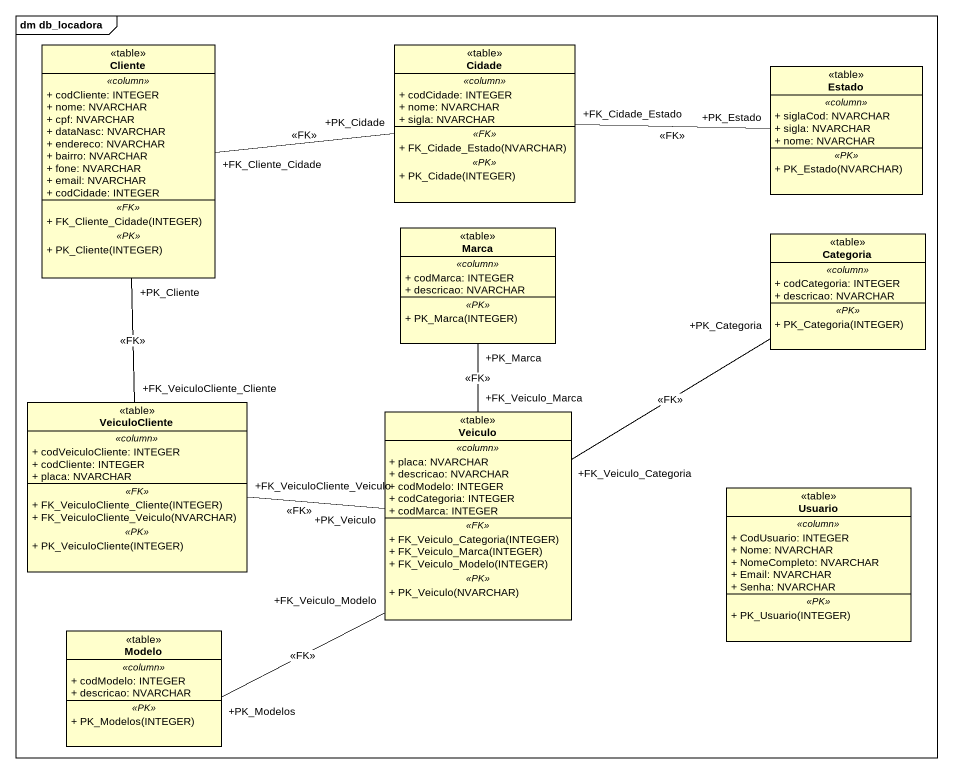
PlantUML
@startuml
mainframe dm db_locadora
hide circle
hide empty members
skinparam classAttributeIconSize 0
class Cliente <<table>> {
  .. <<column>> ..
  + codCliente: INTEGER
  + nome: NVARCHAR
  + cpf: NVARCHAR
  + dataNasc: NVARCHAR
  + endereco: NVARCHAR
  + bairro: NVARCHAR
  + fone: NVARCHAR
  + email: NVARCHAR
  + codCidade: INTEGER
  .. <<FK>> ..
  + FK_Cliente_Cidade(INTEGER)
  .. <<PK>> ..
  + PK_Cliente(INTEGER)
}
class Cidade <<table>> {
  .. <<column>> ..
  + codCidade: INTEGER
  + nome: NVARCHAR
  + sigla: NVARCHAR
  .. <<FK>> ..
  + FK_Cidade_Estado(NVARCHAR)
  .. <<PK>> ..
  + PK_Cidade(INTEGER)
}
class Estado <<table>> {
  .. <<column>> ..
  + siglaCod: NVARCHAR
  + sigla: NVARCHAR
  + nome: NVARCHAR
  .. <<PK>> ..
  + PK_Estado(NVARCHAR)
}
class Marca <<table>> {
  .. <<column>> ..
  + codMarca: INTEGER
  + descricao: NVARCHAR
  .. <<PK>> ..
  + PK_Marca(INTEGER)
}
class Categoria <<table>> {
  .. <<column>> ..
  + codCategoria: INTEGER
  + descricao: NVARCHAR
  .. <<PK>> ..
  + PK_Categoria(INTEGER)
}
class VeiculoCliente <<table>> {
  .. <<column>> ..
  + codVeiculoCliente: INTEGER
  + codCliente: INTEGER
  + placa: NVARCHAR
  .. <<FK>> ..
  + FK_VeiculoCliente_Cliente(INTEGER)
  + FK_VeiculoCliente_Veiculo(NVARCHAR)
  .. <<PK>> ..
  + PK_VeiculoCliente(INTEGER)
}
class Veiculo <<table>> {
  .. <<column>> ..
  + placa: NVARCHAR
  + descricao: NVARCHAR
  + codModelo: INTEGER
  + codCategoria: INTEGER
  + codMarca: INTEGER
  .. <<FK>> ..
  + FK_Veiculo_Categoria(INTEGER)
  + FK_Veiculo_Marca(INTEGER)
  + FK_Veiculo_Modelo(INTEGER)
  .. <<PK>> ..
  + PK_Veiculo(NVARCHAR)
}
class Usuario <<table>> {
  .. <<column>> ..
  + CodUsuario: INTEGER
  + Nome: NVARCHAR
  + NomeCompleto: NVARCHAR
  + Email: NVARCHAR
  + Senha: NVARCHAR
  .. <<PK>> ..
  + PK_Usuario(INTEGER)
}
class Modelo <<table>> {
  .. <<column>> ..
  + codModelo: INTEGER
  + descricao: NVARCHAR
  .. <<PK>> ..
  + PK_Modelos(INTEGER)
}
Cliente "+FK_Cliente_Cidade" -right- "+PK_Cidade" Cidade : <<FK>>
Cidade "+FK_Cidade_Estado" -right- "+PK_Estado" Estado : <<FK>>
VeiculoCliente "+FK_VeiculoCliente_Cliente" -up- "+PK_Cliente" Cliente : <<FK>>
VeiculoCliente "+FK_VeiculoCliente_Veiculo" -right- "+PK_Veiculo" Veiculo : <<FK>>
Veiculo "+FK_Veiculo_Marca" -up- "+PK_Marca" Marca : <<FK>>
Veiculo "+FK_Veiculo_Categoria" -up- "+PK_Categoria" Categoria : <<FK>>
Veiculo "+FK_Veiculo_Modelo" -left- "+PK_Modelos" Modelo : <<FK>>
@enduml
